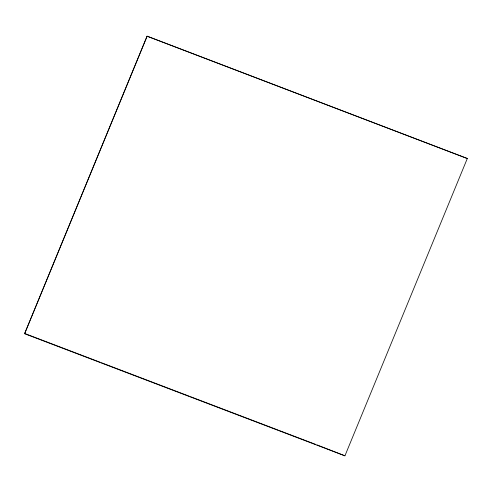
<?xml version="1.0" encoding="UTF-8"?>
<svg xmlns="http://www.w3.org/2000/svg" width="492" height="492" viewBox="0 0 492 492"><rect width="100%" height="100%" fill="white"/><g stroke="black" fill="none" stroke-linecap="round" stroke-linejoin="round"><path stroke-width="0.74" d="M467.4 158.289L344.929 455.82L24.6 333.711L147.071 36.18L467.357 158.529L147.071 36.18M344.929 455.82L316.965 444.897M24.6 333.711L147.028 36.426M24.643 333.471L100.06 362.217M101.493 362.764L189.119 396.165M190.552 396.712L278.177 430.113M279.616 430.66L315.526 444.35"/></g></svg>
